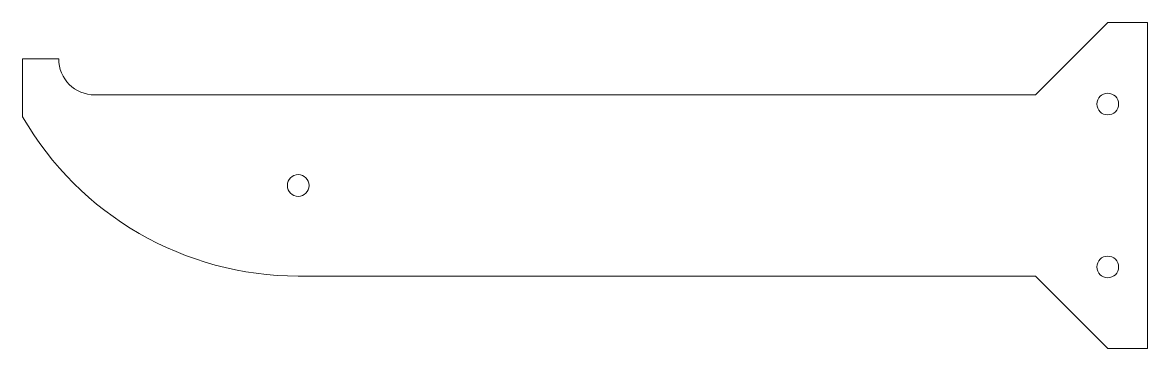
# Model space of a CAD drawing. Header units: millimetres. Extents: x 0 to 156, y -35 to 10.
import ezdxf

# ---------------------------------------------------------------- set-up
doc = ezdxf.new("R2010")
doc.units = ezdxf.units.MM

msp = doc.modelspace()

# ---------------------------------------------------------------- linework, layer by layer
at = {"color": 7, "linetype": 'Continuous', "lineweight": 15}
for p, q in [((150, 10), (140, 0)), ((155.5, 10), (150, 10)), ((155.5, -35), (155.5, 10)), ((5, 5), (0, 5)), ((0, 5), (0, -3)), ((140, 0), (10, 0)), ((38.11, -25), (140, -25)), ((140, -25), (150, -35)), ((150, -35), (155.5, -35))]:
    msp.add_line(p, q, dxfattribs=at)
for centre in [(150, -1.25), (38.11, -12.5), (150, -23.75)]:
    msp.add_circle(centre, 1.5, dxfattribs=at)
for centre, radius, start in [((10, 5), 5, 180), ((38.11, 19), 44, 210)]:
    msp.add_arc(centre, radius, start, 270, dxfattribs=at)

doc.saveas('drawing.dxf')
